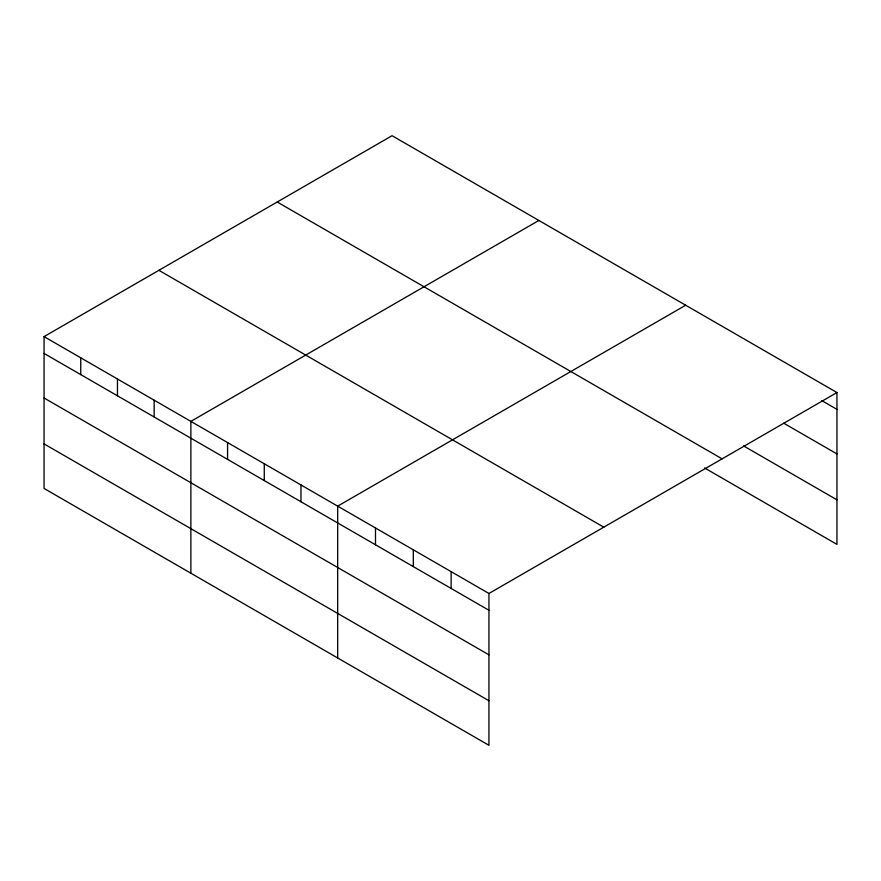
<?xml version="1.0" encoding="UTF-8"?>
<svg xmlns="http://www.w3.org/2000/svg" width="881" height="881" viewBox="0 0 881 881"><rect width="100%" height="100%" fill="white"/><g stroke="black" fill="none" stroke-linecap="round" stroke-linejoin="round"><path stroke-width="1.32" d="M44.05 336.619L488.944 593.475L488.944 745.304L44.05 488.448L44.05 336.619L392.056 135.696L836.95 392.552L836.95 544.381L704.591 467.965M538.875 220.459L190.869 421.382L190.869 573.212M685.682 305.222L337.676 506.146L337.676 657.975M488.944 593.475L836.95 392.552M821.588 400.492L836.95 409.368M783.771 423.221L836.95 453.924M743.597 445.929L836.95 499.824M277.218 202.002L722.112 458.858M158.888 270.313L603.782 527.168M44.05 353.424L488.944 610.28M44.05 397.981L488.944 654.836M44.05 443.892L488.944 700.747M451.127 571.637L451.127 588.453M413.31 549.81L413.31 566.615M375.493 527.972L375.493 544.788M300.972 484.946L300.972 501.763M264.267 463.758L264.267 480.574M227.573 442.57L227.573 459.375M154.164 400.183L154.164 416.999M117.459 378.995L117.459 395.811M80.755 357.807L80.755 374.623"/></g></svg>
